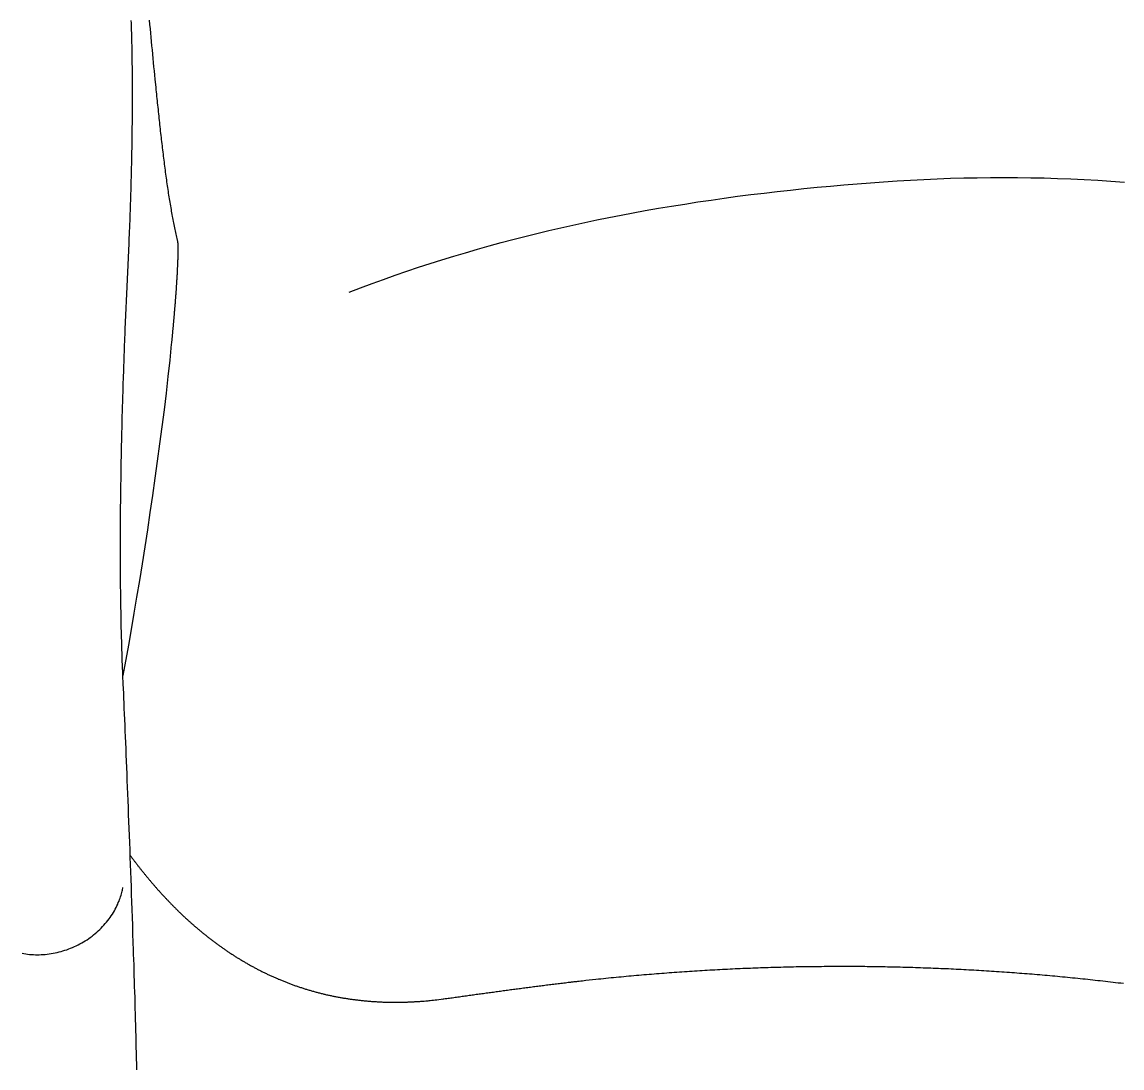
# Model space of a CAD drawing. Extents: x 832 to 912, y 781 to 934.
# Drawn here: x 859.28 to 873.58, y 863.5 to 877.09 of the extents above; entities that cross this region are included whole.
import ezdxf

# ---------------------------------------------------------------- set-up
doc = ezdxf.new("R2010")
doc.units = 0
doc.header["$MEASUREMENT"] = 0
doc.layers.add('1', color=4, linetype='Continuous')
doc.layers.add('SPA', color=2, linetype='Continuous')

# ---------------------------------------------------------------- blocks, each defined once
blk = doc.blocks.new('2010SOVEREIGN')
at = {"layer": 'SPA', "color": 3, "linetype": 'Continuous'}
for points in [[(28.578, 79.141), (28.583, 79.086), (28.588, 79.03), (28.593, 78.975), (28.598, 78.92), (28.604, 78.865), (28.609, 78.81), (28.614, 78.755), (28.619, 78.701), (28.625, 78.646), (28.63, 78.592), (28.635, 78.537), (28.641, 78.483), (28.646, 78.429), (28.651, 78.375), (28.662, 78.267)], [(28.211, 73.179), (28.211, 73.22), (28.212, 73.26), (28.213, 73.3), (28.213, 73.341), (28.214, 73.381), (28.215, 73.422), (28.216, 73.463), (28.216, 73.504), (28.217, 73.545), (28.218, 73.586), (28.219, 73.628), (28.22, 73.669), (28.221, 73.711), (28.222, 73.753), (28.223, 73.795), (28.224, 73.836), (28.225, 73.879), (28.226, 73.921), (28.227, 73.963), (28.228, 74.006), (28.229, 74.048), (28.231, 74.091), (28.232, 74.134), (28.233, 74.177), (28.234, 74.22), (28.236, 74.263), (28.237, 74.306), (28.238, 74.349), (28.24, 74.393), (28.241, 74.437), (28.243, 74.48), (28.244, 74.524), (28.246, 74.568), (28.247, 74.612), (28.249, 74.656), (28.25, 74.701), (28.252, 74.745), (28.253, 74.79), (28.255, 74.834), (28.257, 74.879), (28.258, 74.924), (28.26, 74.969), (28.262, 75.014), (28.264, 75.059), (28.265, 75.105), (28.267, 75.15), (28.269, 75.196), (28.271, 75.241), (28.273, 75.287), (28.275, 75.333), (28.277, 75.379), (28.279, 75.425), (28.281, 75.471), (28.283, 75.518), (28.285, 75.564), (28.287, 75.611), (28.289, 75.657), (28.291, 75.704), (28.294, 75.751), (28.296, 75.798), (28.298, 75.845), (28.3, 75.892), (28.303, 75.939), (28.305, 75.987), (28.307, 76.034), (28.309, 76.081), (28.311, 76.127), (28.313, 76.173), (28.315, 76.219), (28.317, 76.265), (28.319, 76.31), (28.321, 76.356), (28.323, 76.401), (28.324, 76.446), (28.326, 76.491), (28.328, 76.536), (28.329, 76.581), (28.331, 76.625), (28.333, 76.669), (28.334, 76.713), (28.336, 76.757), (28.337, 76.801), (28.338, 76.845), (28.34, 76.888), (28.341, 76.931), (28.342, 76.974), (28.343, 77.017), (28.345, 77.06), (28.346, 77.102), (28.347, 77.144), (28.348, 77.186), (28.349, 77.228), (28.35, 77.27), (28.351, 77.312), (28.352, 77.353), (28.353, 77.394), (28.353, 77.435), (28.354, 77.476), (28.355, 77.516), (28.356, 77.557), (28.356, 77.597), (28.357, 77.637), (28.357, 77.677), (28.358, 77.716), (28.358, 77.756), (28.359, 77.795), (28.359, 77.834), (28.36, 77.873), (28.36, 77.912), (28.36, 77.95), (28.36, 77.988), (28.361, 78.026), (28.361, 78.064), (28.361, 78.102), (28.361, 78.139), (28.361, 78.177), (28.361, 78.214), (28.361, 78.251), (28.361, 78.287), (28.361, 78.324), (28.36, 78.36), (28.36, 78.396), (28.36, 78.432), (28.36, 78.467), (28.359, 78.503), (28.359, 78.538), (28.358, 78.573), (28.358, 78.608), (28.357, 78.642), (28.357, 78.677), (28.356, 78.711), (28.356, 78.745), (28.355, 78.779), (28.354, 78.812), (28.353, 78.846), (28.353, 78.879), (28.352, 78.912), (28.351, 78.944), (28.35, 78.977), (28.349, 79.009), (28.348, 79.041), (28.347, 79.073), (28.346, 79.105), (28.345, 79.136)], [(28.662, 78.267), (28.665, 78.238), (28.668, 78.21), (28.671, 78.181), (28.674, 78.152), (28.677, 78.124), (28.68, 78.095), (28.683, 78.067), (28.686, 78.038), (28.689, 78.01), (28.692, 77.981), (28.695, 77.953), (28.698, 77.925), (28.701, 77.897), (28.704, 77.869), (28.707, 77.841), (28.71, 77.813), (28.713, 77.785), (28.716, 77.757), (28.719, 77.729), (28.722, 77.701), (28.725, 77.674), (28.728, 77.646), (28.731, 77.619), (28.734, 77.591), (28.738, 77.564), (28.741, 77.537), (28.744, 77.51), (28.747, 77.483), (28.75, 77.456), (28.754, 77.429), (28.757, 77.403), (28.76, 77.376), (28.763, 77.349), (28.767, 77.323), (28.77, 77.297), (28.773, 77.271), (28.777, 77.245), (28.78, 77.219), (28.784, 77.193), (28.787, 77.167), (28.79, 77.142), (28.794, 77.117), (28.797, 77.091), (28.801, 77.066), (28.804, 77.041), (28.808, 77.016), (28.812, 76.992), (28.815, 76.967), (28.819, 76.943), (28.823, 76.918), (28.826, 76.894), (28.83, 76.87), (28.834, 76.846), (28.837, 76.823), (28.841, 76.799), (28.845, 76.776), (28.849, 76.752), (28.853, 76.729), (28.857, 76.706), (28.861, 76.684), (28.864, 76.661), (28.868, 76.639), (28.872, 76.616), (28.876, 76.594), (28.881, 76.573), (28.885, 76.551), (28.889, 76.529), (28.893, 76.508), (28.897, 76.487), (28.901, 76.466), (28.905, 76.445), (28.91, 76.424), (28.914, 76.404), (28.918, 76.384), (28.923, 76.364), (28.927, 76.344), (28.932, 76.325), (28.936, 76.305), (28.945, 76.267)], [(28.945, 76.267), (28.946, 76.265), (28.946, 76.262), (28.946, 76.259), (28.947, 76.256), (28.947, 76.252), (28.948, 76.248), (28.948, 76.245), (28.948, 76.241), (28.948, 76.237), (28.949, 76.232), (28.949, 76.228), (28.949, 76.224), (28.949, 76.219), (28.949, 76.215), (28.949, 76.21), (28.95, 76.205), (28.95, 76.201), (28.95, 76.196), (28.95, 76.191), (28.95, 76.186), (28.95, 76.181), (28.95, 76.175), (28.95, 76.17), (28.95, 76.165), (28.95, 76.159), (28.95, 76.154), (28.95, 76.149), (28.95, 76.143), (28.95, 76.137), (28.95, 76.132), (28.95, 76.126), (28.95, 76.12), (28.95, 76.115), (28.95, 76.109), (28.949, 76.103), (28.949, 76.097), (28.949, 76.091), (28.949, 76.085), (28.949, 76.079), (28.949, 76.073), (28.949, 76.067), (28.948, 76.061), (28.948, 76.055), (28.948, 76.049), (28.948, 76.042), (28.948, 76.036), (28.948, 76.03), (28.947, 76.024), (28.947, 76.017), (28.947, 76.011), (28.947, 76.004), (28.946, 75.998), (28.946, 75.992), (28.946, 75.985), (28.946, 75.979), (28.945, 75.972), (28.945, 75.965), (28.945, 75.959), (28.945, 75.952), (28.944, 75.945), (28.944, 75.939), (28.944, 75.932), (28.943, 75.925), (28.943, 75.918), (28.943, 75.912), (28.942, 75.905), (28.942, 75.898), (28.942, 75.891), (28.941, 75.884), (28.941, 75.877), (28.941, 75.87), (28.94, 75.863), (28.94, 75.856), (28.939, 75.849), (28.939, 75.842), (28.939, 75.835), (28.938, 75.828), (28.938, 75.821), (28.937, 75.814), (28.937, 75.807), (28.937, 75.799), (28.936, 75.792), (28.936, 75.785), (28.935, 75.778), (28.935, 75.77), (28.934, 75.763), (28.934, 75.756), (28.933, 75.749), (28.933, 75.741), (28.933, 75.734), (28.932, 75.727), (28.932, 75.719), (28.931, 75.712), (28.931, 75.704), (28.93, 75.697), (28.93, 75.689), (28.929, 75.682), (28.929, 75.674), (28.928, 75.667), (28.928, 75.659), (28.927, 75.652), (28.927, 75.644), (28.926, 75.637), (28.926, 75.629), (28.925, 75.622), (28.924, 75.614), (28.924, 75.606), (28.923, 75.599), (28.923, 75.591), (28.922, 75.584), (28.922, 75.576), (28.921, 75.568), (28.921, 75.56), (28.92, 75.553), (28.919, 75.545), (28.919, 75.537), (28.918, 75.53), (28.918, 75.522), (28.917, 75.514), (28.916, 75.506), (28.916, 75.498), (28.915, 75.491), (28.915, 75.483), (28.914, 75.475), (28.913, 75.467), (28.913, 75.459), (28.912, 75.451), (28.911, 75.443), (28.911, 75.435), (28.91, 75.428), (28.91, 75.42), (28.909, 75.412), (28.908, 75.404), (28.908, 75.396), (28.907, 75.388), (28.906, 75.38), (28.906, 75.372), (28.905, 75.364), (28.904, 75.356), (28.904, 75.348), (28.903, 75.34), (28.902, 75.332), (28.902, 75.324), (28.901, 75.316), (28.9, 75.307), (28.899, 75.299), (28.899, 75.291), (28.898, 75.283), (28.897, 75.275), (28.897, 75.267), (28.896, 75.259), (28.895, 75.251), (28.895, 75.242), (28.894, 75.234), (28.893, 75.226), (28.892, 75.218), (28.892, 75.21), (28.891, 75.201), (28.89, 75.193), (28.889, 75.185), (28.889, 75.177), (28.888, 75.169), (28.887, 75.16), (28.886, 75.152), (28.886, 75.144), (28.885, 75.135), (28.884, 75.127), (28.883, 75.119), (28.882, 75.111), (28.882, 75.102), (28.881, 75.094), (28.88, 75.086), (28.879, 75.077), (28.879, 75.069), (28.878, 75.061), (28.877, 75.052), (28.876, 75.044), (28.875, 75.035), (28.875, 75.027), (28.874, 75.019), (28.873, 75.01), (28.872, 75.002), (28.871, 74.993), (28.87, 74.985), (28.87, 74.977), (28.869, 74.968), (28.868, 74.96), (28.867, 74.951), (28.865, 74.934)], [(28.865, 74.934), (28.844, 74.725), (28.821, 74.513), (28.796, 74.298), (28.77, 74.08), (28.742, 73.86), (28.713, 73.638), (28.683, 73.415), (28.652, 73.192), (28.62, 72.969), (28.587, 72.745), (28.554, 72.523), (28.52, 72.301), (28.485, 72.082), (28.45, 71.864), (28.414, 71.649), (28.379, 71.437), (28.343, 71.229), (28.307, 71.025), (28.236, 70.63)], [(28.236, 70.63), (28.234, 70.659), (28.233, 70.689), (28.232, 70.719), (28.231, 70.748), (28.23, 70.778), (28.228, 70.808), (28.227, 70.839), (28.226, 70.869), (28.225, 70.899), (28.224, 70.93), (28.223, 70.96), (28.222, 70.991), (28.221, 71.022), (28.22, 71.053), (28.22, 71.084), (28.219, 71.116), (28.218, 71.147), (28.217, 71.179), (28.216, 71.21), (28.215, 71.242), (28.215, 71.274), (28.214, 71.306), (28.213, 71.338), (28.213, 71.37), (28.212, 71.403), (28.211, 71.435), (28.211, 71.468), (28.21, 71.501), (28.209, 71.534), (28.209, 71.567), (28.208, 71.6), (28.208, 71.633), (28.207, 71.667), (28.207, 71.7), (28.207, 71.734), (28.206, 71.768), (28.206, 71.802), (28.206, 71.836), (28.205, 71.87), (28.205, 71.904), (28.205, 71.938), (28.204, 71.973), (28.204, 72.008), (28.204, 72.042), (28.204, 72.077), (28.204, 72.112), (28.204, 72.147), (28.204, 72.183), (28.204, 72.218), (28.204, 72.254), (28.203, 72.289), (28.204, 72.325), (28.204, 72.361), (28.204, 72.397), (28.204, 72.433), (28.204, 72.469), (28.204, 72.505), (28.204, 72.542), (28.204, 72.579), (28.205, 72.615), (28.205, 72.652), (28.205, 72.689), (28.205, 72.726), (28.206, 72.763), (28.206, 72.8), (28.206, 72.838), (28.207, 72.875), (28.207, 72.913), (28.207, 72.951), (28.208, 72.988), (28.208, 73.026), (28.209, 73.065), (28.209, 73.103), (28.211, 73.179)], [(28.366, 67.287), (28.363, 67.388), (28.359, 67.488), (28.356, 67.588), (28.353, 67.688), (28.349, 67.786), (28.346, 67.884), (28.342, 67.982), (28.339, 68.079), (28.335, 68.175), (28.332, 68.27), (28.328, 68.365), (28.324, 68.458), (28.321, 68.551), (28.317, 68.644), (28.314, 68.735), (28.31, 68.826), (28.307, 68.915), (28.303, 69.004), (28.3, 69.092), (28.296, 69.179), (28.293, 69.265), (28.289, 69.35), (28.286, 69.433), (28.283, 69.516), (28.279, 69.598), (28.276, 69.678), (28.273, 69.757), (28.269, 69.834), (28.266, 69.91), (28.263, 69.985), (28.26, 70.058), (28.257, 70.13), (28.254, 70.2), (28.251, 70.268), (28.248, 70.334), (28.246, 70.397), (28.243, 70.459), (28.24, 70.518), (28.236, 70.63)], [(28.417, 65.509), (28.416, 65.582), (28.414, 65.655), (28.412, 65.728), (28.41, 65.8), (28.408, 65.873), (28.406, 65.945), (28.405, 66.017), (28.403, 66.089), (28.401, 66.161), (28.399, 66.233), (28.397, 66.305), (28.395, 66.376), (28.393, 66.448), (28.39, 66.519), (28.388, 66.59), (28.386, 66.66), (28.384, 66.731), (28.382, 66.801), (28.38, 66.871), (28.377, 66.941), (28.375, 67.011), (28.373, 67.08), (28.371, 67.149), (28.366, 67.287)]]:
    blk.add_lwpolyline(points, dxfattribs=at)
at = {"layer": 'SPA', "color": 2, "linetype": 'Continuous'}
for points in [[(35.026, 76.668), (35.197, 76.698), (35.367, 76.727), (35.538, 76.754), (35.71, 76.781), (35.881, 76.806), (36.053, 76.83), (36.224, 76.854), (36.396, 76.876), (36.569, 76.897), (36.741, 76.917), (36.913, 76.936), (37.086, 76.954), (37.259, 76.972), (37.432, 76.988), (37.605, 77.003), (37.778, 77.018), (37.951, 77.031), (38.124, 77.043), (38.298, 77.055), (38.471, 77.065), (38.645, 77.074), (38.818, 77.081), (38.992, 77.088), (39.166, 77.092), (39.34, 77.096), (39.514, 77.098), (39.688, 77.099), (39.862, 77.098), (40.036, 77.095), (40.21, 77.092), (40.384, 77.086), (40.558, 77.08), (40.732, 77.072), (40.906, 77.062), (41.079, 77.052), (41.253, 77.04)], [(31.176, 75.607), (31.325, 75.665), (31.475, 75.721), (31.625, 75.775), (31.776, 75.829), (31.927, 75.881), (32.079, 75.932), (32.231, 75.981), (32.383, 76.03), (32.536, 76.076), (32.689, 76.122), (32.843, 76.167), (32.997, 76.21), (33.151, 76.252), (33.306, 76.293), (33.461, 76.333), (33.616, 76.371), (33.772, 76.408), (33.927, 76.445), (34.084, 76.48), (34.24, 76.514), (34.397, 76.547), (34.554, 76.579), (34.711, 76.61), (35.026, 76.668)], [(26.924, 67.021), (26.948, 67.017), (26.973, 67.013), (26.997, 67.01), (27.022, 67.007), (27.047, 67.005), (27.072, 67.004), (27.098, 67.003), (27.123, 67.002), (27.149, 67.003), (27.174, 67.004), (27.2, 67.005), (27.225, 67.007), (27.251, 67.01), (27.277, 67.013), (27.303, 67.017), (27.328, 67.021), (27.354, 67.026), (27.38, 67.032), (27.405, 67.038), (27.431, 67.044), (27.456, 67.052), (27.482, 67.06), (27.507, 67.068), (27.532, 67.077), (27.556, 67.087), (27.581, 67.097), (27.605, 67.108), (27.63, 67.119), (27.654, 67.131), (27.677, 67.143), (27.701, 67.156), (27.724, 67.169), (27.746, 67.183), (27.769, 67.197), (27.791, 67.212), (27.812, 67.228), (27.834, 67.243), (27.855, 67.26), (27.875, 67.276), (27.895, 67.294), (27.915, 67.311), (27.934, 67.329), (27.953, 67.348), (27.971, 67.367), (27.989, 67.386), (28.006, 67.406), (28.023, 67.426), (28.039, 67.446), (28.055, 67.467), (28.07, 67.488), (28.085, 67.509), (28.099, 67.531), (28.112, 67.553), (28.125, 67.574), (28.137, 67.596), (28.148, 67.617), (28.158, 67.638), (28.168, 67.658), (28.176, 67.679), (28.185, 67.699), (28.192, 67.718), (28.199, 67.737), (28.205, 67.756), (28.211, 67.775), (28.216, 67.792), (28.221, 67.81), (28.225, 67.827), (28.229, 67.843), (28.236, 67.874)]]:
    blk.add_lwpolyline(points, dxfattribs=at)
at = {"layer": 'SPA', "color": 3, "linetype": 'Continuous'}
for points in [[(28.331, 68.292, 0.000596), (28.341, 68.278, 0.001437), (28.365, 68.246, 0.001459), (28.388, 68.215, 0.001478), (28.413, 68.183, 0.001496), (28.437, 68.151, 0.001518), (28.462, 68.12, 0.001537), (28.487, 68.089, 0.001558), (28.512, 68.058, 0.001576), (28.537, 68.027, 0.001596), (28.563, 67.996, 0.001615), (28.588, 67.965, 0.001639), (28.615, 67.934, 0.001662), (28.641, 67.904, 0.00169), (28.667, 67.874, 0.001713), (28.694, 67.843, 0.00174), (28.721, 67.813, 0.001763), (28.748, 67.783, 0.001789), (28.776, 67.754, 0.001812), (28.804, 67.724, 0.001837), (28.832, 67.695, 0.001859), (28.86, 67.665, 0.001885), (28.889, 67.636, 0.001906), (28.918, 67.607, 0.00193), (28.947, 67.578, 0.001951), (28.976, 67.55, 0.001978), (29.006, 67.521, 0.002004), (29.036, 67.493, 0.002041), (29.066, 67.465, 0.002071), (29.097, 67.437, 0.002105), (29.128, 67.41, 0.002134), (29.159, 67.382, 0.002168), (29.191, 67.355, 0.002196), (29.223, 67.328, 0.002228), (29.255, 67.301, 0.002255), (29.287, 67.274, 0.002286), (29.32, 67.248, 0.002312), (29.353, 67.222, 0.002341), (29.387, 67.196, 0.002366), (29.421, 67.17, 0.002398), (29.455, 67.145, 0.002425), (29.49, 67.12, 0.002457), (29.525, 67.095, 0.002484), (29.56, 67.071, 0.002517), (29.595, 67.046, 0.002543), (29.631, 67.022, 0.002576), (29.668, 66.999, 0.002602), (29.704, 66.975, 0.002635), (29.741, 66.953, 0.002661), (29.779, 66.93, 0.002693), (29.816, 66.908, 0.002719), (29.854, 66.886, 0.002751), (29.893, 66.864, 0.002776), (29.932, 66.843, 0.002805), (29.971, 66.822, 0.002826), (30.01, 66.801, 0.002852), (30.05, 66.781, 0.002872), (30.09, 66.762, 0.002898), (30.131, 66.742, 0.002919), (30.172, 66.724, 0.002945), (30.213, 66.705, 0.002965), (30.254, 66.687, 0.00299), (30.296, 66.67, 0.00301), (30.339, 66.653, 0.003035), (30.381, 66.636, 0.003053), (30.424, 66.62, 0.003077), (30.468, 66.604, 0.003085), (30.511, 66.589, 0.003086), (30.555, 66.575, 0.003084), (30.599, 66.56, 0.003087), (30.644, 66.547, 0.003088), (30.689, 66.534, 0.003093), (30.734, 66.521, 0.003095), (30.78, 66.509, 0.003101), (30.825, 66.497, 0.003105), (30.871, 66.486, 0.003113), (30.918, 66.476, 0.003118), (30.964, 66.466, 0.003127), (31.011, 66.457, 0.003134), (31.058, 66.448, 0.003149), (31.105, 66.44, 0.003143), (31.153, 66.432, 0.003121), (31.201, 66.425, 0.003096), (31.249, 66.419, 0.003066), (31.297, 66.413, 0.00304), (31.345, 66.407, 0.003016), (31.394, 66.403, 0.002995), (31.442, 66.398, 0.002974), (31.491, 66.395, 0.002955), (31.54, 66.392, 0.002937), (31.589, 66.389, 0.002924), (31.638, 66.387, 0.002917), (31.687, 66.386, 0.002896), (31.736, 66.385, 0.002862), (31.785, 66.385, 0.002858), (31.835, 66.386, 0.002869), (31.884, 66.387, 0.002757), (31.933, 66.388, 0.002551), (31.982, 66.39, 0.002767), (32.032, 66.393, 0.003229), (32.083, 66.396, 0.002446), (32.131, 66.399, 0.000888), (32.174, 66.403, 0.003349), (32.229, 66.408, 0.005629), (32.315, 66.418, 0.002742), (32.426, 66.432, 0.001458)], [(34.255, 66.67), (34.383, 66.684, -0.001093), (34.515, 66.698, -0.001083), (34.647, 66.711, -0.001084), (34.778, 66.723, -0.001084), (34.91, 66.735, -0.001083), (35.041, 66.746, -0.001084), (35.173, 66.757, -0.001084), (35.305, 66.767, -0.001083), (35.436, 66.777, -0.001084), (35.568, 66.786, -0.001084), (35.7, 66.794, -0.001084), (35.832, 66.802, -0.001084), (35.964, 66.81, -0.001084), (36.095, 66.816, -0.001084), (36.227, 66.823, -0.001084), (36.359, 66.828, -0.001084), (36.491, 66.833, -0.001083), (36.623, 66.838, -0.001083), (36.755, 66.842, -0.001083), (36.887, 66.845, -0.001083), (37.019, 66.848, -0.001083), (37.151, 66.85, -0.001083), (37.283, 66.851, -0.001083), (37.416, 66.852, -0.001083), (37.548, 66.853, -0.001083), (37.68, 66.853, -0.001083), (37.812, 66.852, -0.001083), (37.944, 66.851, -0.001083), (38.076, 66.849, -0.001083), (38.208, 66.846, -0.001083), (38.34, 66.843, -0.001083), (38.472, 66.84, -0.001083), (38.604, 66.835, -0.001084), (38.736, 66.831, -0.001084), (38.868, 66.825, -0.001084), (39, 66.82, -0.001084), (39.132, 66.813, -0.001085), (39.264, 66.806, -0.001084), (39.395, 66.798, -0.001084), (39.527, 66.79, -0.001084), (39.659, 66.781, -0.001083), (39.791, 66.772, -0.001083), (39.922, 66.762, -0.001083), (40.054, 66.752, -0.001085), (40.186, 66.741, -0.001083), (40.317, 66.729, -0.001076), (40.449, 66.717, -0.001085), (40.58, 66.704, -0.001106), (40.712, 66.691, -0.001074), (40.843, 66.677, -0.001007), (40.973, 66.662, -0.001112), (41.106, 66.647, -0.001311), (41.241, 66.631, -0.000993)], [(32.39, 66.427), (32.426, 66.432, 0.00003), (32.463, 66.437, 0.000037), (32.499, 66.442, 0.00003), (32.536, 66.447, 0.000008), (32.572, 66.452, -0.000004), (32.609, 66.457, -0.000007), (32.646, 66.462, -0.000012), (32.682, 66.467, -0.000021), (32.719, 66.472, -0.000028), (32.756, 66.478, -0.000035), (32.792, 66.483, -0.000041), (32.829, 66.488, -0.000048), (32.866, 66.493, -0.000055), (32.903, 66.498, -0.000062), (32.94, 66.503, -0.000069), (32.977, 66.508, -0.000076), (33.014, 66.513, -0.000082), (33.051, 66.518, -0.00009), (33.088, 66.523, -0.000096), (33.125, 66.528, -0.000104), (33.162, 66.533, -0.000111), (33.199, 66.538, -0.000118), (33.236, 66.544, -0.000124), (33.274, 66.549, -0.000131), (33.311, 66.553, -0.000138), (33.348, 66.558, -0.000145), (33.385, 66.563, -0.000152), (33.423, 66.568, -0.000159), (33.46, 66.573, -0.000166), (33.497, 66.578, -0.000173), (33.535, 66.583, -0.00018), (33.572, 66.588, -0.000187), (33.61, 66.593, -0.000193), (33.647, 66.597, -0.000201), (33.685, 66.602, -0.000207), (33.722, 66.607, -0.000214), (33.76, 66.612, -0.000221), (33.798, 66.616, -0.000234), (33.836, 66.621, -0.000234), (33.873, 66.626, -0.000223), (33.911, 66.63, -0.000255), (33.949, 66.635, -0.000316), (33.988, 66.639, -0.000239), (34.024, 66.644, -0.000073), (34.057, 66.648, -0.000371), (34.101, 66.653, -0.000649), (34.167, 66.66, -0.000321), (34.251, 66.67, -0.000321)]]:
    blk.add_lwpolyline(points, format="xyb", dxfattribs=at)

msp = doc.modelspace()

# ---------------------------------------------------------------- block references
at = {"layer": '1'}
msp.add_blockref('2010SOVEREIGN', (832.36, 797.97), dxfattribs=at)

doc.saveas('drawing.dxf')
